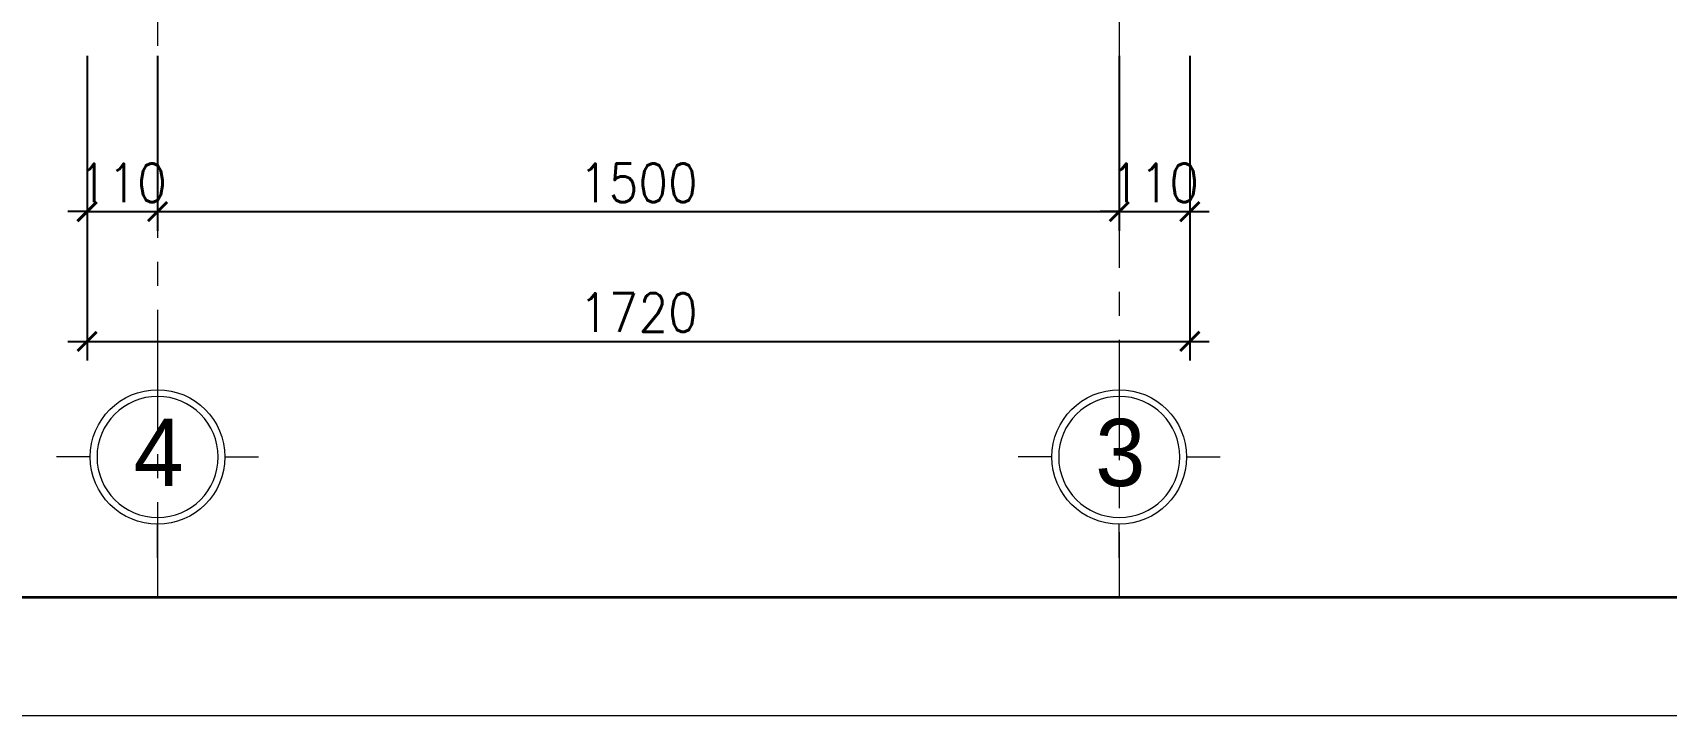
# Model space of a CAD drawing. Header units: millimetres. Extents: x -529782 to -142003, y -492574 to -273331.
# Drawn here: x -226819 to -224271, y -453544 to -452479 of the extents above; entities that cross this region are included whole.
import ezdxf
from ezdxf.enums import TextEntityAlignment as Align

# ---------------------------------------------------------------- set-up
doc = ezdxf.new("R2010")
doc.units = ezdxf.units.MM
doc.header["$LTSCALE"] = 500
doc.header["$MEASUREMENT"] = 0
doc.header["$PDMODE"] = 3
doc.linetypes.add('CENTER', pattern=[2, 1.25, -0.25, 0.25, -0.25])
doc.layers.get('0').update_dxf_attribs({"linetype": 'CONTINUOUS', "lineweight": 13})
doc.layers.get('Defpoints').update_dxf_attribs({"color": 255, "linetype": 'CONTINUOUS', "lineweight": 13})
for name, color, linetype, lineweight in [('1.cat 30', 30, 'CONTINUOUS', 35), ('2.thay 145', 145, 'CONTINUOUS', 18), ('3.manh 08', 8, 'CONTINUOUS', 9), ('7.tim 67', 67, 'CENTER', 9), ('9.text \xad white', 7, 'CONTINUOUS', 15), ('CA.dim 08', 251, 'CONTINUOUS', 13)]:
    doc.layers.add(name, color=color, linetype=linetype, lineweight=lineweight)
doc.layers.add('THAY', color=7, linetype='CONTINUOUS')
doc.styles.add('CA.JSC1', font='')
doc.styles.get("Standard").update_dxf_attribs({"font": 'txt.shx', "width": 0.9})
doc.styles.get('CA.JSC1').set_extended_font_data('.VnAvantH')
doc.dimstyles.new('CA 30', dxfattribs={"dimscale": 0, "dimtxt": 60, "dimasz": 30, "dimexe": 30, "dimexo": 0, "dimgap": 15, "dimtad": 1, "dimdec": 0, "dimzin": 0, "dimdsep": 46, "dimtxsty": 'Standard', "dimblk": 'ARCHTICK', "dimcen": 0.09, "dimdle": 30, "dimclrd": 256, "dimclre": 256, "dimclrt": 7, "dimadec": 0, "dimazin": 0, "dimtfac": 1, "dimtdec": 0, "dimtix": 1, "dimtmove": 2, "dimatfit": 3, "dimldrblk": 'DOT', "dimfxl": 1, "dimtolj": 1, "dimtzin": 0, "dimarcsym": 0})

# ---------------------------------------------------------------- blocks, each defined once
blk = doc.blocks.new('khung co loan')
at = {"layer": '1.cat 30'}
blk.add_lwpolyline([(1158.281703106128, -14553.47590842255), (1158.281703106128, -303.4759079545038), (20658.28170374641, -303.4759079545038), (20658.28170374641, -14553.47590842255)], close=True, dxfattribs=at)
at = {"layer": '3.manh 08'}
blk.add_lwpolyline([(0, -14850.00000048772), (21000.00000000023, -14850.00000048772), (21000.00000000023, -4.877219907939434e-07), (0, -4.877219907939434e-07)], close=True, dxfattribs=at)
blk = doc.blocks.new('A$C41BA5761')
at = {"layer": '2.thay 145'}
blk.add_lwpolyline([(839.9994073519047, 524.9998310285737, -3898660.642287513), (839.9994073521084, 525.0001542164828, 1.154242490888426e-06), (839.9994073524431, 524.9999926225864, 1.154242490888426e-06)], format="xyb", dxfattribs=at)
at = {"layer": '3.manh 08'}
for p, q in [((524.9994049160159, 1050.000159478077), (524.9994049160159, 875.0001713204256)), ((174.9994048396911, 525.0001523148676), (-0.000583361616008915, 525.0001523148676)), ((874.9994049923262, 525.0001523148676), (1049.999393193633, 525.0001523148676)), ((524.9994049160159, 0.0001831847475841641), (524.9994049160159, 175.000171342399))]:
    blk.add_line(p, q, dxfattribs=at)
blk.add_arc((524.9994049160159, 525.0001713313977), 349.9999999890093, 359.9999968883953, 359.9999381014106, dxfattribs=at)
blk = doc.blocks.new('_ArchTick')
at = {"color": 1, "linetype": 'ByBlock', "const_width": 0.150000081}
blk.add_lwpolyline([(-0.5000002699998731, -0.5000002699998731), (0.5000002699998731, 0.5000002699998731)], dxfattribs=at)
blk = doc.blocks.new('*D824')
at = {"layer": 'CA.dim 08', "lineweight": -2, "transparency": 16777216}
for p, q in [((-226734.3461916135, -452515.0014382019), (-226734.3461916135, -452788.0240650037)), ((-226624.3461916135, -452515.0014382019), (-226624.3461916135, -452788.0240650037)), ((-226734.3461916135, -452758.0240650037), (-226764.3461916135, -452758.0240650037)), ((-226734.3461916135, -452758.0240650037), (-226624.3461916135, -452758.0240650037)), ((-226624.3461916135, -452758.0240650037), (-226594.3461916135, -452758.0240650037))]:
    blk.add_line(p, q, dxfattribs=at)
at = {"layer": 'Defpoints', "color": 0, "transparency": 16777216}
for p in [(-226734.3461916135, -452515.0014382019), (-226624.3461916135, -452515.0014382019), (-226624.3461916135, -452758.0240650037)]:
    blk.add_point(p, dxfattribs=at)
at = {"layer": 'CA.dim 08', "lineweight": -2, "transparency": 16777216, "xscale": 30, "yscale": 30, "zscale": 30}
blk.add_blockref('_ArchTick', (-226734.3461916135, -452758.0240650037), dxfattribs=at)
at = {"layer": 'CA.dim 08', "lineweight": -2, "transparency": 16777216, "xscale": 30, "yscale": 30, "zscale": 30, "rotation": 180}
blk.add_blockref('_ArchTick', (-226624.3461916135, -452758.0240650037), dxfattribs=at)
at = {"layer": 'CA.dim 08', "color": 7, "transparency": 16777216, "insert": (-226679.3461916135, -452713.0240650037), "char_height": 60, "attachment_point": 5}
blk.add_mtext('\\A1;110', dxfattribs=at)
blk = doc.blocks.new('_DOT')
at = {"color": 1, "linetype": 'ByBlock'}
blk.add_line((-0.5, 0), (-1, 0), dxfattribs=at)
at = {"color": 1, "linetype": 'ByBlock', "const_width": 0.5}
blk.add_lwpolyline([(-0.25, 0, 1), (0.25, 0, 1)], format="xyb", close=True, dxfattribs=at)
blk = doc.blocks.new('DOT')
at = {"layer": 'THAY', "color": 0, "linetype": 'ByBlock'}
blk.add_line((-0.5, 0), (-1, 0), dxfattribs=at)
at = {"layer": 'THAY', "color": 0, "linetype": 'ByBlock', "const_width": 0.5}
blk.add_lwpolyline([(-0.25, 0, 1), (0.25, 0, 1)], format="xyb", close=True, dxfattribs=at)
blk = doc.blocks.new('*D825')
at = {"layer": 'CA.dim 08', "lineweight": -2, "transparency": 16777216}
for p, q in [((-226624.3461916135, -452515.0014382019), (-226624.3461916135, -452788.0240650037)), ((-225124.3461916135, -452515.0014382019), (-225124.3461916135, -452788.0240650037)), ((-226654.3461916135, -452758.0240650037), (-225094.3461916135, -452758.0240650037))]:
    blk.add_line(p, q, dxfattribs=at)
at = {"layer": 'Defpoints', "color": 0, "transparency": 16777216}
for p in [(-226624.3461916135, -452515.0014382019), (-225124.3461916135, -452515.0014382019), (-225124.3461916135, -452758.0240650037)]:
    blk.add_point(p, dxfattribs=at)
at = {"layer": 'CA.dim 08', "lineweight": -2, "transparency": 16777216, "xscale": 30, "yscale": 30, "zscale": 30, "rotation": 180}
blk.add_blockref('_ArchTick', (-226624.3461916135, -452758.0240650037), dxfattribs=at)
at = {"layer": 'CA.dim 08', "lineweight": -2, "transparency": 16777216, "xscale": 30, "yscale": 30, "zscale": 30}
blk.add_blockref('_ArchTick', (-225124.3461916135, -452758.0240650037), dxfattribs=at)
at = {"layer": 'CA.dim 08', "color": 7, "transparency": 16777216, "insert": (-225874.3461916135, -452713.0240650037), "char_height": 60, "attachment_point": 5}
blk.add_mtext('\\A1;1500', dxfattribs=at)
blk = doc.blocks.new('*D826')
at = {"layer": 'CA.dim 08', "lineweight": -2, "transparency": 16777216}
for p, q in [((-225124.3461916135, -452515.0014382019), (-225124.3461916135, -452788.0240650037)), ((-225014.3461916135, -452515.0014382019), (-225014.3461916135, -452788.0240650037)), ((-225124.3461916135, -452758.0240650037), (-225154.3461916135, -452758.0240650037)), ((-225124.3461916135, -452758.0240650037), (-225014.3461916135, -452758.0240650037)), ((-225014.3461916135, -452758.0240650037), (-224984.3461916135, -452758.0240650037))]:
    blk.add_line(p, q, dxfattribs=at)
at = {"layer": 'Defpoints', "color": 0, "transparency": 16777216}
for p in [(-225124.3461916135, -452515.0014382019), (-225014.3461916135, -452515.0014382019), (-225014.3461916135, -452758.0240650037)]:
    blk.add_point(p, dxfattribs=at)
at = {"layer": 'CA.dim 08', "lineweight": -2, "transparency": 16777216, "xscale": 30, "yscale": 30, "zscale": 30}
blk.add_blockref('_ArchTick', (-225124.3461916135, -452758.0240650037), dxfattribs=at)
at = {"layer": 'CA.dim 08', "lineweight": -2, "transparency": 16777216, "xscale": 30, "yscale": 30, "zscale": 30, "rotation": 180}
blk.add_blockref('_ArchTick', (-225014.3461916135, -452758.0240650037), dxfattribs=at)
at = {"layer": 'CA.dim 08', "color": 7, "transparency": 16777216, "insert": (-225069.3461916135, -452713.0240650037), "char_height": 60, "attachment_point": 5}
blk.add_mtext('\\A1;110', dxfattribs=at)
blk = doc.blocks.new('*D827')
at = {"layer": 'CA.dim 08', "lineweight": -2, "transparency": 16777216}
for p, q in [((-226734.3461916135, -452515.0014382019), (-226734.3461916135, -452990.5424861242)), ((-225014.3461916135, -452515.0014382019), (-225014.3461916135, -452990.5424861242)), ((-226764.3461916135, -452960.5424861242), (-224984.3461916135, -452960.5424861242))]:
    blk.add_line(p, q, dxfattribs=at)
at = {"layer": 'Defpoints', "color": 0, "transparency": 16777216}
for p in [(-226734.3461916135, -452515.0014382019), (-225014.3461916135, -452515.0014382019), (-225014.3461916135, -452960.5424861242)]:
    blk.add_point(p, dxfattribs=at)
at = {"layer": 'CA.dim 08', "lineweight": -2, "transparency": 16777216, "xscale": 30, "yscale": 30, "zscale": 30, "rotation": 180}
blk.add_blockref('_ArchTick', (-226734.3461916135, -452960.5424861242), dxfattribs=at)
at = {"layer": 'CA.dim 08', "lineweight": -2, "transparency": 16777216, "xscale": 30, "yscale": 30, "zscale": 30}
blk.add_blockref('_ArchTick', (-225014.3461916135, -452960.5424861242), dxfattribs=at)
at = {"layer": 'CA.dim 08', "color": 7, "transparency": 16777216, "insert": (-225874.3461916135, -452915.5424861242), "char_height": 60, "attachment_point": 5}
blk.add_mtext('\\A1;1720', dxfattribs=at)

msp = doc.modelspace()

# ---------------------------------------------------------------- linework, layer by layer
at = {"layer": '7.tim 67', "ltscale": 0.3}
for p, q in [((-226624.3461916135, -444511.6063065617), (-226624.3461916135, -453360.3197307419)), ((-225124.3461916135, -448758.3055468095), (-225124.3461916135, -453360.3197307412))]:
    msp.add_line(p, q, dxfattribs=at)

# ---------------------------------------------------------------- block references
at = {"layer": '2.thay 145'}
for name, p, xscale, yscale, zscale in [('khung co loan', (-233507.7554783012, -444323.1591949441), 0.6209623455069959, 0.6209623455069959, 0.6209623455069959), ('A$C41BA5761', (-226781.8460130822, -453298.5553193269), 0.2999999999883585, 0.2999999999883585, 0.2999999999883585), ('A$C41BA5761', (-225281.8460130822, -453298.5553193269), 0.2999999999883585, 0.2999999999883585, 0.2999999999883585)]:
    msp.add_blockref(name, p, dxfattribs=dict(at, xscale=xscale, yscale=yscale, zscale=zscale))

# ---------------------------------------------------------------- texts
at = {"layer": '9.text \xad white', "style": 'CA.JSC1'}
for s, p in [('4', (-226622.6960016938, -453134.005306199)), ('3', (-225122.6960016938, -453134.005306199))]:
    msp.add_text(s, height=104.9999929200395, dxfattribs=at).set_placement(p, align=Align.MIDDLE)

# ---------------------------------------------------------------- dimensions: what is measured, and where the dimension line sits
at = {"layer": 'CA.dim 08'}
for base, p1, p2, picture, middle in [((-226624.3461916135, -452758.0240650037), (-226734.3461916135, -452515.0014382019), (-226624.3461916135, -452515.0014382019), '*D824', (-226679.3461916135, -452713.0240650037)), ((-225014.3461916135, -452960.5424861242), (-226734.3461916135, -452515.0014382019), (-225014.3461916135, -452515.0014382019), '*D827', (-225874.3461916135, -452915.5424861242)), ((-225124.3461916135, -452758.0240650037), (-226624.3461916135, -452515.0014382019), (-225124.3461916135, -452515.0014382019), '*D825', (-225874.3461916135, -452713.0240650037)), ((-225014.3461916135, -452758.0240650037), (-225124.3461916135, -452515.0014382019), (-225014.3461916135, -452515.0014382019), '*D826', (-225069.3461916135, -452713.0240650037))]:
    dim = msp.add_linear_dim(base=base, p1=p1, p2=p2, dimstyle='CA 30', override={"dimscale": 1, "dimldrblk": 'DOT'}, dxfattribs=at)
    dim.commit()
    dim.dimension.update_dxf_attribs({"geometry": picture, "text_midpoint": middle})

doc.saveas('drawing.dxf')
